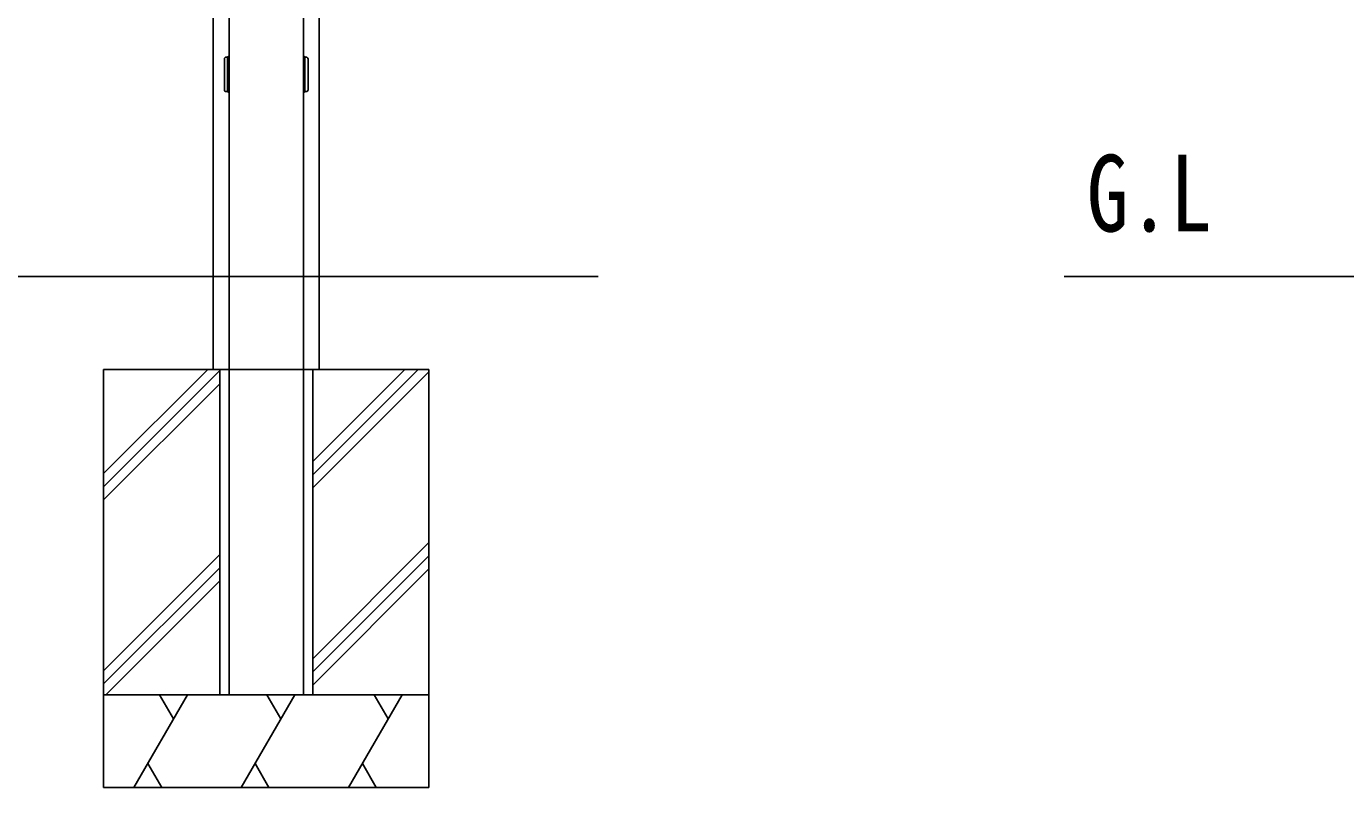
# Model space of a CAD drawing. Units: millimetres, scale not verified. Extents: x -10512 to 10512, y -7425 to 7425.
# Drawn here: x -6393 to -4973, y -1975 to -1156 of the extents above; entities that cross this region are included whole.
import ezdxf
from ezdxf.enums import TextEntityAlignment as Align

# ---------------------------------------------------------------- set-up
doc = ezdxf.new("R2010")
doc.units = ezdxf.units.MM
doc.header["$LTSCALE"] = 40
for name, color, linetype in [('0-1_USER1', 3, 'Continuous'), ('0-4_YKK_13', 4, 'Continuous'), ('0-5_YKK_A1', 4, 'Continuous')]:
    doc.layers.add(name, color=color, linetype=linetype)
doc.styles.add('ＭＳ ゴシック', font='')
doc.styles.get('ＭＳ ゴシック').set_extended_font_data('MS Gothic')

msp = doc.modelspace()

# ---------------------------------------------------------------- linework, layer by layer
at = {"layer": '0-4_YKK_13'}
for p, q in [((-6179.45, -1191), (-6179.45, -1224)), ((-6177.45, -1189), (-6176.1, -1189)), ((-6176.15, -1189.3), (-6176.15, -1225.7)), ((-6174.45, -1188.3), (-6175.15, -1188.3)), ((-6093.75, -1188.3), (-6094.45, -1188.3)), ((-6092.8, -1189), (-6091.45, -1189)), ((-6092.75, -1225.7), (-6092.75, -1189.3)), ((-6089.45, -1191), (-6089.45, -1224)), ((-6177.45, -1226), (-6176.1, -1226)), ((-6175.15, -1226.7), (-6174.45, -1226.7)), ((-6094.45, -1226.7), (-6093.75, -1226.7)), ((-6092.8, -1226), (-6091.45, -1226))]:
    msp.add_line(p, q, dxfattribs=at)
for centre, radius, start, end in [((-6177.45, -1191), 2, 90, 180), ((-6175.15, -1189.3), 1, 90, 180), ((-6093.75, -1189.3), 1, 0, 90), ((-6091.45, -1191), 2, 0, 90), ((-6177.45, -1224), 2, 180, 270), ((-6175.15, -1225.7), 1, 180, 270), ((-6093.75, -1225.7), 1, 270, 0), ((-6091.45, -1224), 2, 270, 0)]:
    msp.add_arc(centre, radius, start, end, dxfattribs=at)
at = {"layer": '0-5_YKK_A1'}
for p, q in [((-9547.94, -1425), (-5777.15, -1425)), ((-649.63, -1425), (-5275.94, -1425)), ((-6309.45, -1525), (-6309.45, -1975)), ((-6309.45, -1525), (-5959.45, -1525)), ((-6309.45, -1637.06), (-6197.39, -1525)), ((-6309.45, -1651.2), (-6184.45, -1526.2)), ((-6191.45, -1525), (-6077.45, -1525)), ((-6184.45, -1525), (-6184.45, -1875)), ((-6084.45, -1525), (-6084.45, -1875)), ((-6084.45, -1624.19), (-5985.26, -1525)), ((-6084.45, -1638.34), (-5971.11, -1525)), ((-6084.45, -1652.48), (-5959.45, -1527.48)), ((-5959.45, -1525), (-5959.45, -1975)), ((-6309.45, -1665.35), (-6184.45, -1540.35)), ((-6084.45, -1836.33), (-5959.45, -1711.33)), ((-6309.45, -1849.19), (-6184.45, -1724.19)), ((-6084.45, -1850.47), (-5959.45, -1725.47)), ((-6309.45, -1863.34), (-6184.45, -1738.34)), ((-6084.45, -1864.61), (-5959.45, -1739.61)), ((-6306.97, -1875), (-6184.45, -1752.48)), ((-6309.45, -1875), (-5959.45, -1875)), ((-6276.96, -1975), (-6219.22, -1875)), ((-6249.22, -1875), (-6234.22, -1900.98)), ((-6084.45, -1875), (-6184.45, -1875)), ((-6161.49, -1975), (-6103.75, -1875)), ((-6133.75, -1875), (-6118.75, -1900.98)), ((-6046.02, -1975), (-5988.28, -1875)), ((-6018.28, -1875), (-6003.28, -1900.98)), ((-6246.96, -1975), (-6261.96, -1949.02)), ((-6131.49, -1975), (-6146.49, -1949.02)), ((-6016.02, -1975), (-6031.02, -1949.02)), ((-6309.45, -1975), (-5959.45, -1975))]:
    msp.add_line(p, q, dxfattribs=at)
for points in [[(-6174.45, 258.09), (-6174.45, -1425), (-6174.45, -1875)], [(-6094.45, 258.09), (-6094.45, -1425), (-6094.45, -1875)], [(-6191.45, 42.5), (-6191.45, -1425), (-6191.45, -1525)], [(-6077.45, 42.5), (-6077.45, -1425), (-6077.45, -1525)]]:
    msp.add_lwpolyline(points, dxfattribs=at)

# ---------------------------------------------------------------- texts
at = {"layer": '0-1_USER1', "style": 'ＭＳ ゴシック', "width": 0.8}
msp.add_text('G.L', height=82.48, dxfattribs=at).set_placement((-5251.5, -1401.25), align=Align.BOTTOM_LEFT)

doc.saveas('drawing.dxf')
